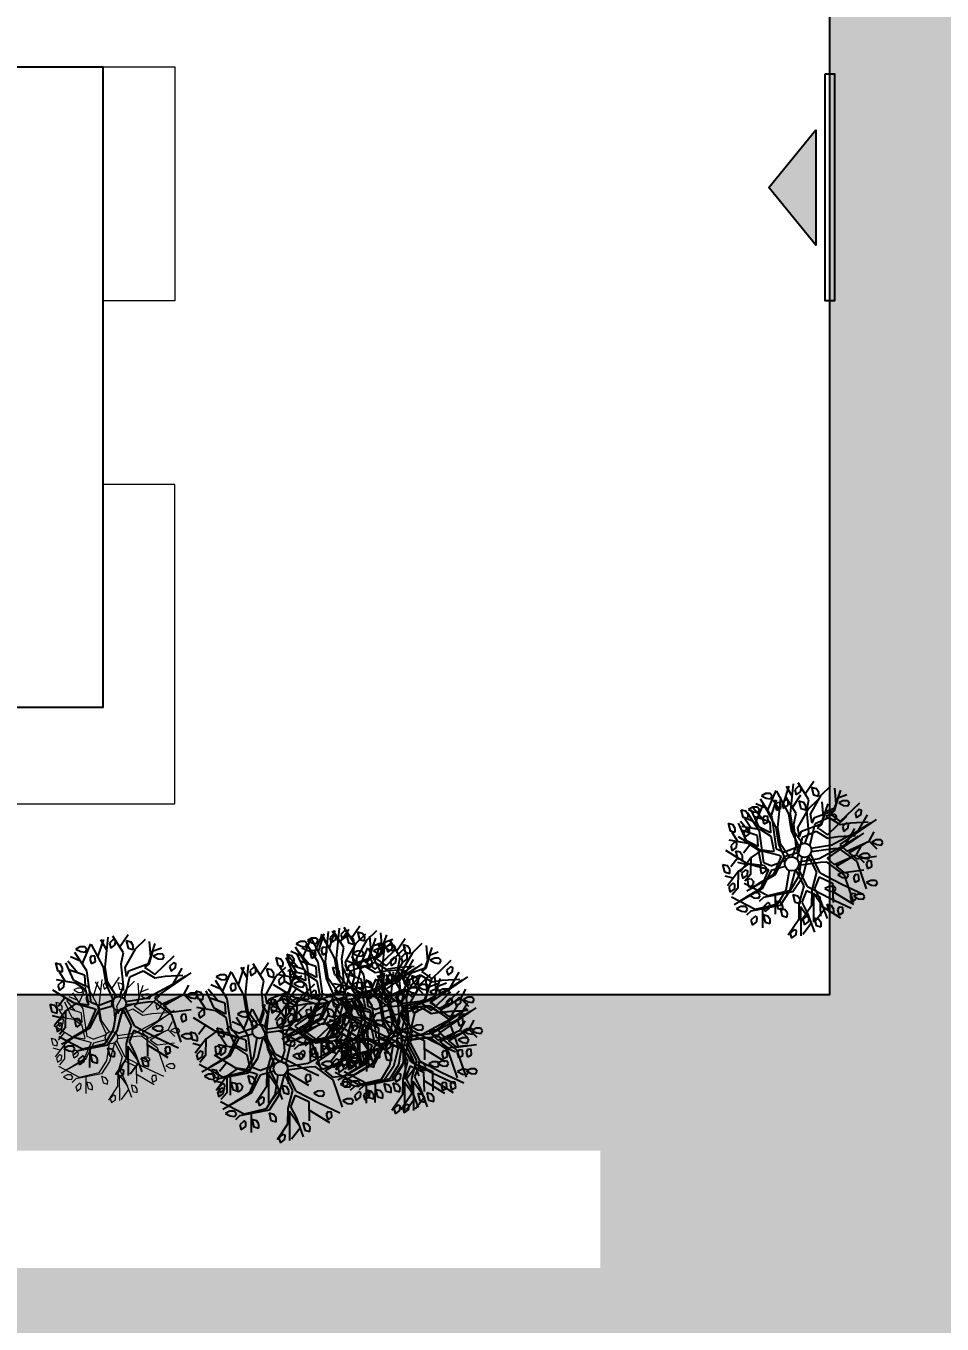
# Model space of a CAD drawing. Header units: millimetres. Extents: x -176651 to 388869, y -469666 to 486614.
# Drawn here: x 266908 to 286386, y 292210 to 319804 of the extents above; entities that cross this region are included whole.
import ezdxf

# ---------------------------------------------------------------- set-up
doc = ezdxf.new("R2010")
doc.units = ezdxf.units.MM
doc.layers.add('A- FURNITURE', color=252, linetype='Continuous', lineweight=0)
for name, color, linetype in [('ad-Entrance Point', 4, 'Continuous'), ('ad-Plinth', 8, 'Continuous'), ('ad-Plot Boundary', 8, 'Continuous'), ('ad-Road', 8, 'Continuous'), ('ad-Road Hatch', 8, 'Continuous'), ('ad-Text', 8, 'Continuous'), ('ad-Verandah', 8, 'Continuous'), ('CAY', 94, 'Continuous')]:
    doc.layers.add(name, color=color, linetype=linetype)
doc.styles.add('MtX_Century_Gothic', font='GOTHIC.TTF')

# ---------------------------------------------------------------- blocks, each defined once
blk = doc.blocks.new('A$C4fb60e89')
at = {"layer": 'ad-Road Hatch', "ltscale": 5, "transparency": 33554687}
h = blk.add_hatch(dxfattribs=at)
h.set_pattern_fill('AR-HBONE', color=256, scale=15)
h.set_pattern_definition([(45, (-193247.7, -428758.8), (0, 2155.2615), [4572, -1524]), (135, (-192170.1, -427681.1), (2e-13, 2155.2615), [4572, -1524])])
h.paths.add_polyline_path([(175594, -250241), (169178, -249341), (167473, -249057), (167473, -138694), (101313, -138694), (101313, -199954), (101308, -237995), (101040, -268291), (101008, -280968), (101066, -293684), (101243, -311127), (100910, -319344), (100949, -333937), (100669, -366960), (100727, -390983), (100669, -404586), (100538, -420418), (100467, -428759), (92426, -427265), (92163, -427209), (92163, -321454), (24803, -321454), (24803, -412961), (15653, -411029), (15654, -321452), (-19535, -321452), (-34427, -319477), (-65207, -315395), (-171770, -301268), (-185854, -298333), (-193248, -296832), (-193244, -292908), (-191914, -285219), (-191839, -284679), (-183397, -286393), (-169723, -289243), (-53141, -304698), (-18730, -309262), (15653, -309262), (15653, 703), (24803, 1115), (24803, -129544), (92163, -129544), (92163, 15133), (101313, 17713), (101313, -129544), (167473, -129544), (167473, 35552), (175738, 37855), (175849, 28595), (175836, 25947), (175777, 14040), (175855, 2316), (175660, -18036), (175731, -34039), (175718, -46839), (175673, -63402), (175816, -82072), (175542, -106356), (175490, -124641), (175575, -145019), (175731, -168892), (175797, -181269), (175797, -192667), (175744, -208200), (175829, -223277), (175888, -234871)])
h.paths.add_polyline_path([(24803, -309264), (92163, -309264), (92163, -138694), (24803, -138694)], flags=16)
at = {"layer": 'ad-Road', "ltscale": 5}
blk.add_lwpolyline([(24803, 1115), (24803, -129544), (92163, -129544), (92163, 15133)], dxfattribs=at)
at = {"layer": 'ad-Text', "linetype": 'Continuous', "insert": (58483, -134119), "char_height": 1250, "width": 56347.04, "attachment_point": 5, "style": 'MtX_Century_Gothic', "bg_fill": 3, "box_fill_scale": 1.5, "bg_fill_color": 257, "bg_fill_transparency": 0}
blk.add_mtext("\\pxqd;30' WIDE ROAD", dxfattribs=at)
blk = doc.blocks.new('zw$E7CA')
at = {"layer": 'ad-Plot Boundary'}
blk.add_lwpolyline([(0, 0), (33680, 0), (33680, 30050), (0, 30050)], close=True, dxfattribs=at)
blk = doc.blocks.new('zw$A88E')
at = {"layer": 'ad-Plot Boundary', "ltscale": 5}
blk.add_blockref('zw$E7CA', (-117254, -167399), dxfattribs=at)
blk = doc.blocks.new('A$C92fa9908')
at = {"layer": 'ad-Plinth', "ltscale": 5}
blk.add_lwpolyline([(0, 13620), (12120, 13620), (12120, 0), (0, 0), (0, 4745), (2830, 4745), (2830, 8645), (0, 8645)], close=True, dxfattribs=at)
at = {"layer": 'ad-Verandah', "lineweight": 9}
for points in [[(12120, 13620), (13650, 13620), (13650, 8645), (12120, 8645)], [(13650, 4745), (12120, 4745), (12120, 0), (6200, 0), (6200, -2045), (13650, -2045)]]:
    blk.add_lwpolyline(points, close=True, dxfattribs=at)
blk = doc.blocks.new('zw$C194')
at = {"layer": 'ad-Plinth', "ltscale": 5}
blk.add_blockref('A$C92fa9908', (64583, -123444), dxfattribs=at)
blk = doc.blocks.new('TREE')
at = {"layer": 'CAY', "color": 30, "true_color": 0xf26722}
for p, q in [((481.92, 962.025, 101.126), (482.169, 962.402, 101.126)), ((482.021, 961.734, 101.126), (482.289, 962.428, 101.126)), ((482.171, 962.146, 101.126), (482.099, 962.411, 101.126)), ((482.544, 961.953, 101.126), (482.402, 962.421, 101.126)), ((480.876, 962.154, 101.126), (480.873, 961.961, 101.126)), ((480.876, 962.154, 101.126), (480.976, 962.096, 101.126)), ((481.012, 961.987, 101.126), (480.976, 962.096, 101.126)), ((481.199, 961.624, 101.126), (481.119, 962.087, 101.126)), ((481.332, 961.777, 101.126), (481.178, 962.114, 101.126)), ((481.479, 962.032, 101.126), (481.271, 962.199, 101.126)), ((481.565, 961.767, 101.126), (481.403, 962.276, 101.126)), ((481.561, 962.374, 101.126), (481.448, 962.351, 101.126)), ((481.448, 962.351, 101.126), (481.545, 962.26, 101.126)), ((481.501, 961.957, 101.126), (481.834, 962.381, 101.126)), ((481.545, 962.26, 101.126), (481.646, 962.219, 101.126)), ((481.67, 962.346, 101.126), (481.561, 962.374, 101.126)), ((481.646, 962.219, 101.126), (481.703, 962.274, 101.126)), ((481.703, 962.274, 101.126), (481.67, 962.346, 101.126)), ((481.772, 962.093, 101.126), (481.715, 962.037, 101.126)), ((481.854, 962.062, 101.126), (481.772, 962.093, 101.126)), ((481.983, 961.746, 101.126), (481.844, 962.358, 101.126)), ((482.4, 962.343, 101.126), (482.277, 962.276, 101.126)), ((482.277, 962.276, 101.126), (482.279, 962.151, 101.126)), ((482.279, 962.151, 101.126), (482.407, 962.2, 101.126)), ((482.4, 962.343, 101.126), (482.442, 962.303, 101.126)), ((482.407, 962.2, 101.126), (482.442, 962.303, 101.126)), ((482.495, 962.115, 101.126), (482.778, 962.357, 101.126)), ((482.689, 962.23, 101.126), (482.687, 962.038, 101.126)), ((482.689, 962.23, 101.126), (482.79, 962.172, 101.126)), ((482.826, 962.063, 101.126), (482.79, 962.172, 101.126)), ((482.866, 961.982, 101.126), (483.153, 962.139, 101.126)), ((481.221, 961.55, 101.126), (480.794, 961.752, 101.126)), ((480.873, 961.961, 101.126), (480.985, 961.897, 101.126)), ((480.99, 961.659, 101.126), (480.91, 961.915, 101.126)), ((480.985, 961.897, 101.126), (481.012, 961.987, 101.126)), ((481.48, 961.678, 101.126), (481.159, 961.894, 101.126)), ((481.464, 960.993, 101.126), (481.565, 961.767, 101.126)), ((481.715, 962.037, 101.126), (481.717, 961.913, 101.126)), ((481.717, 961.913, 101.126), (481.743, 961.915, 101.126)), ((481.743, 961.915, 101.126), (481.83, 961.935, 101.126)), ((481.83, 961.935, 101.126), (481.854, 962.062, 101.126)), ((482.426, 961.713, 101.126), (482.544, 961.953, 101.126)), ((482.491, 961.599, 101.126), (482.866, 961.982, 101.126)), ((482.687, 962.038, 101.126), (482.799, 961.973, 101.126)), ((482.799, 961.973, 101.126), (482.826, 962.063, 101.126)), ((483.067, 961.541, 101.126), (483.361, 961.972, 101.126)), ((483.082, 961.522, 101.126), (483.249, 961.804, 101.126)), ((483.167, 961.688, 101.126), (483.237, 962.059, 101.126)), ((483.244, 961.809, 101.126), (483.474, 961.83, 101.126)), ((481.061, 961.087, 101.126), (480.643, 961.53, 101.126)), ((480.913, 961.671, 101.126), (480.79, 961.604, 101.126)), ((480.79, 961.604, 101.126), (480.793, 961.479, 101.126)), ((480.793, 961.479, 101.126), (480.921, 961.528, 101.126)), ((480.913, 961.671, 101.126), (480.956, 961.631, 101.126)), ((480.921, 961.528, 101.126), (480.956, 961.631, 101.126)), ((481.426, 961.415, 101.126), (481.199, 961.624, 101.126)), ((481.418, 961.327, 101.126), (481.221, 961.55, 101.126)), ((481.48, 961.678, 101.126), (481.426, 961.415, 101.126)), ((481.94, 961.336, 101.126), (481.983, 961.746, 101.126)), ((481.978, 961.324, 101.126), (482.021, 961.734, 101.126)), ((482.335, 961.18, 101.126), (482.426, 961.713, 101.126)), ((482.472, 961.378, 101.126), (482.491, 961.599, 101.126)), ((482.472, 961.378, 101.126), (482.562, 961.496, 101.126)), ((482.562, 961.496, 101.126), (483.067, 961.541, 101.126)), ((482.96, 961.476, 101.126), (483.082, 961.522, 101.126)), ((482.986, 961.441, 101.126), (482.96, 961.476, 101.126)), ((482.988, 961.44, 101.126), (483.147, 961.241, 101.126)), ((483.147, 961.241, 101.126), (483.728, 961.556, 101.126)), ((483.343, 961.709, 101.126), (483.231, 961.687, 101.126)), ((483.231, 961.687, 101.126), (483.327, 961.595, 101.126)), ((483.327, 961.595, 101.126), (483.428, 961.554, 101.126)), ((483.452, 961.681, 101.126), (483.343, 961.709, 101.126)), ((483.428, 961.554, 101.126), (483.485, 961.609, 101.126)), ((483.485, 961.609, 101.126), (483.452, 961.681, 101.126)), ((480.482, 961.218, 101.126), (480.479, 961.026, 101.126)), ((480.482, 961.218, 101.126), (480.582, 961.16, 101.126)), ((480.619, 961.051, 101.126), (480.582, 961.16, 101.126)), ((480.884, 961.275, 101.126), (480.658, 961.106, 101.126)), ((481.397, 960.954, 101.126), (481.418, 961.327, 101.126)), ((482.008, 960.919, 101.126), (481.94, 961.336, 101.126)), ((482.111, 960.958, 101.126), (481.978, 961.324, 101.126)), ((482.181, 960.946, 101.126), (482.335, 961.18, 101.126)), ((482.275, 960.856, 101.126), (482.544, 961.352, 101.126)), ((482.544, 961.352, 101.126), (482.902, 961.406, 101.126)), ((482.902, 961.406, 101.126), (483.127, 961.165, 101.126)), ((483.127, 961.165, 101.126), (483.386, 961.138, 101.126)), ((483.386, 961.138, 101.126), (483.809, 961.051, 101.126)), ((483.525, 960.905, 101.126), (483.837, 961.218, 101.126)), ((483.676, 961.408, 101.126), (483.553, 961.341, 101.126)), ((483.553, 961.341, 101.126), (483.555, 961.216, 101.126)), ((483.555, 961.216, 101.126), (483.683, 961.265, 101.126)), ((483.676, 961.408, 101.126), (483.718, 961.368, 101.126)), ((483.683, 961.265, 101.126), (483.718, 961.368, 101.126)), ((480.81, 960.955, 101.126), (480.456, 960.683, 101.126)), ((480.639, 960.824, 101.126), (480.466, 960.924, 101.126)), ((480.479, 961.026, 101.126), (480.591, 960.961, 101.126)), ((480.591, 960.961, 101.126), (480.619, 961.051, 101.126)), ((480.803, 960.953, 101.126), (480.691, 960.562, 101.126)), ((481.087, 961.057, 101.126), (480.81, 960.955, 101.126)), ((481.391, 960.942, 101.126), (481.061, 961.087, 101.126)), ((481.495, 960.82, 101.126), (481.087, 961.057, 101.126)), ((481.53, 960.8, 101.126), (481.242, 960.434, 101.126)), ((481.613, 960.875, 101.126), (481.464, 960.993, 101.126)), ((481.496, 960.821, 101.126), (481.53, 960.8, 101.126)), ((481.613, 960.875, 101.126), (481.999, 960.912, 101.126)), ((482.289, 960.796, 101.126), (482.799, 960.741, 101.126)), ((482.799, 960.741, 101.126), (483.525, 960.905, 101.126)), ((484.009, 961.056, 101.126), (482.988, 960.693, 101.126)), ((483.525, 960.905, 101.126), (483.871, 961.013, 101.126)), ((480.602, 960.705, 101.126), (480.479, 960.638, 101.126)), ((480.479, 960.638, 101.126), (480.481, 960.513, 101.126)), ((480.481, 960.513, 101.126), (480.609, 960.562, 101.126)), ((480.691, 960.562, 101.126), (480.509, 960.437, 101.126)), ((480.602, 960.705, 101.126), (480.644, 960.665, 101.126)), ((480.609, 960.562, 101.126), (480.644, 960.665, 101.126)), ((480.959, 960.601, 101.126), (480.984, 960.71, 101.126)), ((480.961, 960.504, 101.126), (480.959, 960.601, 101.126)), ((481.061, 960.542, 101.126), (480.961, 960.504, 101.126)), ((480.984, 960.71, 101.126), (481.06, 960.707, 101.126)), ((481.06, 960.707, 101.126), (481.103, 960.614, 101.126)), ((481.103, 960.614, 101.126), (481.061, 960.542, 101.126)), ((481.591, 960.765, 101.126), (481.257, 960.389, 101.126)), ((481.591, 960.764, 101.126), (481.592, 960.764, 101.126)), ((481.946, 960.766, 101.126), (481.592, 960.764, 101.126)), ((482.013, 960.649, 101.126), (481.812, 960.204, 101.126)), ((482.162, 960.619, 101.126), (481.893, 960.157, 101.126)), ((482.169, 960.622, 101.126), (482.261, 960.19, 101.126)), ((482.345, 960.152, 101.126), (482.235, 960.66, 101.126)), ((482.274, 960.715, 101.126), (482.807, 960.644, 101.126)), ((482.807, 960.644, 101.126), (482.941, 960.612, 101.126)), ((482.941, 960.612, 101.126), (483.281, 960.184, 101.126)), ((482.988, 960.693, 101.126), (483.114, 960.497, 101.126)), ((483.114, 960.497, 101.126), (483.709, 960.583, 101.126)), ((483.149, 960.445, 101.126), (483.594, 960.566, 101.126)), ((483.709, 960.583, 101.126), (483.885, 960.774, 101.126)), ((483.709, 960.583, 101.126), (483.837, 960.354, 101.126)), ((483.878, 960.57, 101.126), (483.765, 960.547, 101.126)), ((483.765, 960.547, 101.126), (483.862, 960.456, 101.126)), ((483.986, 960.542, 101.126), (483.878, 960.57, 101.126)), ((484.019, 960.47, 101.126), (483.986, 960.542, 101.126)), ((480.962, 959.942, 101.126), (480.482, 960.39, 101.126)), ((481.257, 960.389, 101.126), (480.493, 960.192, 101.126)), ((480.836, 960.291, 101.126), (480.65, 960.238, 101.126)), ((481.136, 960.381, 101.126), (480.829, 960.292, 101.126)), ((481.242, 960.434, 101.126), (481.136, 960.381, 101.126)), ((481.812, 960.204, 101.126), (481.52, 959.927, 101.126)), ((482.261, 960.19, 101.126), (482.033, 959.798, 101.126)), ((483.149, 960.445, 101.126), (483.298, 960.251, 101.126)), ((483.281, 960.184, 101.126), (483.328, 959.478, 101.126)), ((483.298, 960.251, 101.126), (483.783, 960.186, 101.126)), ((483.862, 960.456, 101.126), (483.962, 960.415, 101.126)), ((483.962, 960.415, 101.126), (484.019, 960.47, 101.126)), ((480.641, 960.103, 101.126), (480.528, 960.08, 101.126)), ((480.528, 960.08, 101.126), (480.625, 959.989, 101.126)), ((480.625, 959.989, 101.126), (480.726, 959.948, 101.126)), ((480.75, 960.075, 101.126), (480.641, 960.103, 101.126)), ((480.848, 959.932, 101.126), (480.722, 959.866, 101.126)), ((480.726, 959.948, 101.126), (480.783, 960.003, 101.126)), ((480.783, 960.003, 101.126), (480.75, 960.075, 101.126)), ((481.578, 959.877, 101.126), (480.848, 959.932, 101.126)), ((481.52, 959.927, 101.126), (480.962, 959.942, 101.126)), ((481.136, 959.903, 101.126), (481.013, 959.466, 101.126)), ((481.893, 960.157, 101.126), (481.578, 959.877, 101.126)), ((482.295, 960.062, 101.126), (482.109, 959.816, 101.126)), ((482.295, 960.062, 101.126), (482.571, 959.825, 101.126)), ((482.345, 960.152, 101.126), (482.787, 959.746, 101.126)), ((482.858, 960.015, 101.126), (482.745, 959.992, 101.126)), ((482.745, 959.992, 101.126), (482.842, 959.901, 101.126)), ((482.842, 959.901, 101.126), (482.943, 959.86, 101.126)), ((482.967, 959.987, 101.126), (482.858, 960.015, 101.126)), ((482.943, 959.86, 101.126), (483, 959.915, 101.126)), ((483, 959.915, 101.126), (482.967, 959.987, 101.126)), ((483.546, 960.127, 101.126), (483.489, 960.072, 101.126)), ((483.489, 960.072, 101.126), (483.492, 959.947, 101.126)), ((483.492, 959.947, 101.126), (483.518, 959.949, 101.126)), ((483.518, 959.949, 101.126), (483.604, 959.97, 101.126)), ((483.628, 960.097, 101.126), (483.546, 960.127, 101.126)), ((483.604, 959.97, 101.126), (483.628, 960.097, 101.126)), ((480.9, 959.776, 101.126), (480.79, 959.716, 101.126)), ((480.79, 959.716, 101.126), (480.793, 959.591, 101.126)), ((480.793, 959.591, 101.126), (480.921, 959.64, 101.126)), ((480.956, 959.743, 101.126), (480.908, 959.789, 101.126)), ((480.921, 959.64, 101.126), (480.956, 959.743, 101.126)), ((481.114, 959.775, 101.126), (481.112, 959.582, 101.126)), ((481.112, 959.582, 101.126), (481.223, 959.517, 101.126)), ((481.114, 959.775, 101.126), (481.215, 959.717, 101.126)), ((481.251, 959.607, 101.126), (481.215, 959.717, 101.126)), ((481.223, 959.517, 101.126), (481.251, 959.607, 101.126)), ((481.561, 959.815, 101.126), (481.559, 959.623, 101.126)), ((481.559, 959.623, 101.126), (481.67, 959.558, 101.126)), ((481.561, 959.815, 101.126), (481.662, 959.757, 101.126)), ((481.698, 959.648, 101.126), (481.662, 959.757, 101.126)), ((481.67, 959.558, 101.126), (481.698, 959.648, 101.126)), ((482.055, 959.724, 101.126), (481.87, 959.03, 101.126)), ((482.033, 959.798, 101.126), (481.927, 959.428, 101.126)), ((482.055, 959.724, 101.126), (482.189, 959.355, 101.126)), ((482.109, 959.816, 101.126), (482.174, 959.516, 101.126)), ((482.571, 959.825, 101.126), (482.458, 959.367, 101.126)), ((482.523, 959.628, 101.126), (482.928, 959.201, 101.126)), ((482.787, 959.746, 101.126), (483.238, 959.361, 101.126)), ((483.492, 959.647, 101.126), (483.379, 959.624, 101.126)), ((483.379, 959.624, 101.126), (483.475, 959.533, 101.126)), ((483.475, 959.533, 101.126), (483.576, 959.492, 101.126)), ((483.6, 959.619, 101.126), (483.492, 959.647, 101.126)), ((483.576, 959.492, 101.126), (483.633, 959.547, 101.126)), ((483.633, 959.547, 101.126), (483.6, 959.619, 101.126)), ((481.927, 959.428, 101.126), (481.576, 959.123, 101.126)), ((481.759, 959.222, 101.126), (481.636, 959.154, 101.126)), ((481.759, 959.222, 101.126), (481.801, 959.182, 101.126)), ((482.197, 959.256, 101.126), (481.923, 959.045, 101.126)), ((482.174, 959.516, 101.126), (482.218, 959.028, 101.126)), ((482.299, 959.369, 101.126), (482.296, 959.177, 101.126)), ((482.299, 959.369, 101.126), (482.399, 959.311, 101.126)), ((482.436, 959.202, 101.126), (482.399, 959.311, 101.126)), ((482.96, 959.462, 101.126), (482.903, 959.406, 101.126)), ((482.903, 959.406, 101.126), (482.906, 959.282, 101.126)), ((482.906, 959.282, 101.126), (482.932, 959.284, 101.126)), ((482.932, 959.284, 101.126), (483.019, 959.304, 101.126)), ((483.043, 959.431, 101.126), (482.96, 959.462, 101.126)), ((483.019, 959.304, 101.126), (483.043, 959.431, 101.126)), ((481.636, 959.154, 101.126), (481.638, 959.03, 101.126)), ((481.638, 959.03, 101.126), (481.766, 959.079, 101.126)), ((481.766, 959.079, 101.126), (481.801, 959.182, 101.126)), ((482.296, 959.177, 101.126), (482.408, 959.112, 101.126)), ((482.408, 959.112, 101.126), (482.436, 959.202, 101.126))]:
    blk.add_line(p, q, dxfattribs=at)
blk.add_circle((482.117, 960.786, 101.126), 0.172, dxfattribs=at)
blk = doc.blocks.new('35YHYH')
at = {"color": 219, "linetype": 'Continuous', "true_color": 0x642165}
for p, q in [((212982.979, 1928370.244, 129.914), (212982.808, 1928370.21, 129.914)), ((212982.808, 1928370.21, 129.914), (212982.955, 1928370.071, 129.914)), ((212982.888, 1928369.612, 129.914), (212983.394, 1928370.255, 129.914)), ((212983.144, 1928370.202, 129.914), (212982.979, 1928370.244, 129.914)), ((212983.194, 1928370.093, 129.914), (212983.144, 1928370.202, 129.914)), ((212983.62, 1928369.291, 129.914), (212983.408, 1928370.22, 129.914)), ((212983.524, 1928369.715, 129.914), (212983.903, 1928370.287, 129.914)), ((212983.678, 1928369.273, 129.914), (212984.085, 1928370.327, 129.914)), ((212983.905, 1928369.899, 129.914), (212983.797, 1928370.301, 129.914)), ((212984.254, 1928370.198, 129.914), (212984.066, 1928370.095, 129.914)), ((212984.254, 1928370.198, 129.914), (212984.318, 1928370.137, 129.914)), ((212984.472, 1928369.606, 129.914), (212984.257, 1928370.316, 129.914)), ((212984.398, 1928369.852, 129.914), (212984.828, 1928370.219, 129.914)), ((212981.938, 1928369.911, 129.914), (212981.935, 1928369.618, 129.914)), ((212981.938, 1928369.911, 129.914), (212982.091, 1928369.822, 129.914)), ((212982.146, 1928369.656, 129.914), (212982.091, 1928369.822, 129.914)), ((212982.104, 1928369.52, 129.914), (212982.146, 1928369.656, 129.914)), ((212982.429, 1928369.106, 129.914), (212982.308, 1928369.809, 129.914)), ((212982.632, 1928369.338, 129.914), (212982.398, 1928369.85, 129.914)), ((212982.855, 1928369.725, 129.914), (212982.539, 1928369.979, 129.914)), ((212982.984, 1928369.322, 129.914), (212982.74, 1928370.097, 129.914)), ((212982.955, 1928370.071, 129.914), (212983.108, 1928370.009, 129.914)), ((212983.108, 1928370.009, 129.914), (212983.194, 1928370.093, 129.914)), ((212983.299, 1928369.817, 129.914), (212983.213, 1928369.734, 129.914)), ((212983.213, 1928369.734, 129.914), (212983.216, 1928369.544, 129.914)), ((212983.424, 1928369.772, 129.914), (212983.299, 1928369.817, 129.914)), ((212983.388, 1928369.578, 129.914), (212983.424, 1928369.772, 129.914)), ((212984.066, 1928370.095, 129.914), (212984.07, 1928369.906, 129.914)), ((212984.07, 1928369.906, 129.914), (212984.264, 1928369.98, 129.914)), ((212984.264, 1928369.98, 129.914), (212984.318, 1928370.137, 129.914)), ((212984.391, 1928369.067, 129.914), (212984.961, 1928369.65, 129.914)), ((212984.693, 1928370.027, 129.914), (212984.689, 1928369.734, 129.914)), ((212984.689, 1928369.734, 129.914), (212984.859, 1928369.635, 129.914)), ((212984.693, 1928370.027, 129.914), (212984.845, 1928369.938, 129.914)), ((212984.9, 1928369.772, 129.914), (212984.845, 1928369.938, 129.914)), ((212984.859, 1928369.635, 129.914), (212984.9, 1928369.772, 129.914)), ((212984.961, 1928369.65, 129.914), (212985.397, 1928369.888, 129.914)), ((212985.419, 1928369.203, 129.914), (212985.525, 1928369.767, 129.914)), ((212981.996, 1928369.177, 129.914), (212981.808, 1928369.075, 129.914)), ((212982.463, 1928368.993, 129.914), (212981.814, 1928369.299, 129.914)), ((212981.935, 1928369.618, 129.914), (212982.104, 1928369.52, 129.914)), ((212982.112, 1928369.159, 129.914), (212981.991, 1928369.548, 129.914)), ((212981.996, 1928369.177, 129.914), (212982.06, 1928369.117, 129.914)), ((212982.007, 1928368.96, 129.914), (212982.06, 1928369.117, 129.914)), ((212982.855, 1928369.187, 129.914), (212982.369, 1928369.516, 129.914)), ((212982.774, 1928368.789, 129.914), (212982.429, 1928369.106, 129.914)), ((212982.855, 1928369.187, 129.914), (212982.774, 1928368.789, 129.914)), ((212982.831, 1928368.147, 129.914), (212982.984, 1928369.322, 129.914)), ((212983.216, 1928369.544, 129.914), (212983.256, 1928369.548, 129.914)), ((212983.256, 1928369.548, 129.914), (212983.388, 1928369.578, 129.914)), ((212983.555, 1928368.668, 129.914), (212983.62, 1928369.291, 129.914)), ((212983.613, 1928368.651, 129.914), (212983.678, 1928369.273, 129.914)), ((212984.155, 1928368.432, 129.914), (212984.294, 1928369.241, 129.914)), ((212984.294, 1928369.241, 129.914), (212984.472, 1928369.606, 129.914)), ((212985.267, 1928368.98, 129.914), (212985.713, 1928369.635, 129.914)), ((212985.289, 1928368.951, 129.914), (212985.543, 1928369.379, 129.914)), ((212985.686, 1928369.235, 129.914), (212985.515, 1928369.201, 129.914)), ((212985.515, 1928369.201, 129.914), (212985.662, 1928369.062, 129.914)), ((212985.536, 1928369.386, 129.914), (212985.885, 1928369.418, 129.914)), ((212985.851, 1928369.193, 129.914), (212985.686, 1928369.235, 129.914)), ((212985.901, 1928369.084, 129.914), (212985.851, 1928369.193, 129.914)), ((212982.22, 1928368.291, 129.914), (212981.585, 1928368.964, 129.914)), ((212981.951, 1928368.576, 129.914), (212981.608, 1928368.318, 129.914)), ((212981.808, 1928369.075, 129.914), (212981.812, 1928368.886, 129.914)), ((212981.812, 1928368.886, 129.914), (212982.007, 1928368.96, 129.914)), ((212982.762, 1928368.655, 129.914), (212982.463, 1928368.993, 129.914)), ((212982.731, 1928368.088, 129.914), (212982.762, 1928368.655, 129.914)), ((212983.657, 1928368.035, 129.914), (212983.555, 1928368.668, 129.914)), ((212983.815, 1928368.095, 129.914), (212983.613, 1928368.651, 129.914)), ((212984.063, 1928367.939, 129.914), (212984.471, 1928368.693, 129.914)), ((212984.362, 1928368.733, 129.914), (212984.391, 1928369.067, 129.914)), ((212984.362, 1928368.733, 129.914), (212984.499, 1928368.911, 129.914)), ((212984.471, 1928368.693, 129.914), (212985.015, 1928368.775, 129.914)), ((212984.499, 1928368.911, 129.914), (212985.267, 1928368.98, 129.914)), ((212985.015, 1928368.775, 129.914), (212985.357, 1928368.408, 129.914)), ((212985.104, 1928368.881, 129.914), (212985.289, 1928368.951, 129.914)), ((212985.143, 1928368.828, 129.914), (212985.104, 1928368.881, 129.914)), ((212985.146, 1928368.825, 129.914), (212985.387, 1928368.524, 129.914)), ((212985.387, 1928368.524, 129.914), (212986.271, 1928369.003, 129.914)), ((212985.662, 1928369.062, 129.914), (212985.815, 1928369, 129.914)), ((212985.815, 1928369, 129.914), (212985.901, 1928369.084, 129.914)), ((212986.192, 1928368.777, 129.914), (212986.005, 1928368.675, 129.914)), ((212986.005, 1928368.675, 129.914), (212986.008, 1928368.485, 129.914)), ((212986.008, 1928368.485, 129.914), (212986.203, 1928368.56, 129.914)), ((212986.192, 1928368.777, 129.914), (212986.256, 1928368.717, 129.914)), ((212986.203, 1928368.56, 129.914), (212986.256, 1928368.717, 129.914)), ((212981.839, 1928368.09, 129.914), (212981.301, 1928367.677, 129.914)), ((212981.579, 1928367.89, 129.914), (212981.316, 1928368.043, 129.914)), ((212981.34, 1928368.49, 129.914), (212981.336, 1928368.197, 129.914)), ((212981.336, 1928368.197, 129.914), (212981.506, 1928368.098, 129.914)), ((212981.34, 1928368.49, 129.914), (212981.493, 1928368.401, 129.914)), ((212981.548, 1928368.235, 129.914), (212981.493, 1928368.401, 129.914)), ((212981.506, 1928368.098, 129.914), (212981.548, 1928368.235, 129.914)), ((212981.828, 1928368.086, 129.914), (212981.658, 1928367.493, 129.914)), ((212982.259, 1928368.244, 129.914), (212981.839, 1928368.09, 129.914)), ((212982.721, 1928368.07, 129.914), (212982.22, 1928368.291, 129.914)), ((212982.879, 1928367.884, 129.914), (212982.259, 1928368.244, 129.914)), ((212983.058, 1928367.968, 129.914), (212982.831, 1928368.147, 129.914)), ((212983.058, 1928367.968, 129.914), (212983.645, 1928368.024, 129.914)), ((212983.921, 1928368.076, 129.914), (212984.155, 1928368.432, 129.914)), ((212984.859, 1928367.765, 129.914), (212985.963, 1928368.014, 129.914)), ((212986.698, 1928368.243, 129.914), (212985.147, 1928367.692, 129.914)), ((212985.357, 1928368.408, 129.914), (212985.75, 1928368.367, 129.914)), ((212985.75, 1928368.367, 129.914), (212986.393, 1928368.235, 129.914)), ((212985.963, 1928368.014, 129.914), (212986.437, 1928368.488, 129.914)), ((212985.963, 1928368.014, 129.914), (212986.488, 1928368.178, 129.914)), ((212981.522, 1928367.71, 129.914), (212981.335, 1928367.608, 129.914)), ((212981.335, 1928367.608, 129.914), (212981.339, 1928367.419, 129.914)), ((212981.339, 1928367.419, 129.914), (212981.533, 1928367.493, 129.914)), ((212981.658, 1928367.493, 129.914), (212981.382, 1928367.302, 129.914)), ((212981.522, 1928367.71, 129.914), (212981.586, 1928367.65, 129.914)), ((212981.533, 1928367.493, 129.914), (212981.586, 1928367.65, 129.914)), ((212982.065, 1928367.552, 129.914), (212982.103, 1928367.718, 129.914)), ((212982.068, 1928367.404, 129.914), (212982.065, 1928367.552, 129.914)), ((212982.219, 1928367.462, 129.914), (212982.068, 1928367.404, 129.914)), ((212982.103, 1928367.718, 129.914), (212982.218, 1928367.713, 129.914)), ((212982.218, 1928367.713, 129.914), (212982.283, 1928367.571, 129.914)), ((212982.283, 1928367.571, 129.914), (212982.219, 1928367.462, 129.914)), ((212982.933, 1928367.855, 129.914), (212982.495, 1928367.298, 129.914)), ((212983.025, 1928367.801, 129.914), (212982.517, 1928367.229, 129.914)), ((212982.88, 1928367.885, 129.914), (212982.933, 1928367.855, 129.914)), ((212983.024, 1928367.8, 129.914), (212983.026, 1928367.799, 129.914)), ((212983.564, 1928367.803, 129.914), (212983.026, 1928367.799, 129.914)), ((212983.666, 1928367.624, 129.914), (212983.36, 1928366.95, 129.914)), ((212983.891, 1928367.58, 129.914), (212983.484, 1928366.878, 129.914)), ((212983.903, 1928367.583, 129.914), (212984.042, 1928366.928, 129.914)), ((212984.17, 1928366.871, 129.914), (212984.002, 1928367.641, 129.914)), ((212984.063, 1928367.725, 129.914), (212984.872, 1928367.617, 129.914)), ((212984.085, 1928367.848, 129.914), (212984.859, 1928367.765, 129.914)), ((212984.872, 1928367.617, 129.914), (212985.076, 1928367.569, 129.914)), ((212985.076, 1928367.569, 129.914), (212985.591, 1928366.919, 129.914)), ((212985.147, 1928367.692, 129.914), (212985.338, 1928367.394, 129.914)), ((212985.338, 1928367.394, 129.914), (212986.241, 1928367.525, 129.914)), ((212985.392, 1928367.315, 129.914), (212986.067, 1928367.5, 129.914)), ((212986.241, 1928367.525, 129.914), (212986.508, 1928367.814, 129.914)), ((212986.241, 1928367.525, 129.914), (212986.436, 1928367.177, 129.914)), ((212986.498, 1928367.504, 129.914), (212986.327, 1928367.47, 129.914)), ((212986.327, 1928367.47, 129.914), (212986.473, 1928367.331, 129.914)), ((212986.663, 1928367.462, 129.914), (212986.498, 1928367.504, 129.914)), ((212986.713, 1928367.353, 129.914), (212986.663, 1928367.462, 129.914)), ((212982.07, 1928366.551, 129.914), (212981.341, 1928367.232, 129.914)), ((212982.517, 1928367.229, 129.914), (212981.357, 1928366.93, 129.914)), ((212981.878, 1928367.081, 129.914), (212981.595, 1928367.001, 129.914)), ((212982.334, 1928367.217, 129.914), (212981.868, 1928367.083, 129.914)), ((212982.495, 1928367.298, 129.914), (212982.334, 1928367.217, 129.914)), ((212983.36, 1928366.95, 129.914), (212982.917, 1928366.528, 129.914)), ((212984.042, 1928366.928, 129.914), (212983.696, 1928366.333, 129.914)), ((212985.392, 1928367.315, 129.914), (212985.617, 1928367.02, 129.914)), ((212985.591, 1928366.919, 129.914), (212985.663, 1928365.846, 129.914)), ((212985.617, 1928367.02, 129.914), (212986.353, 1928366.921, 129.914)), ((212986.473, 1928367.331, 129.914), (212986.626, 1928367.269, 129.914)), ((212986.626, 1928367.269, 129.914), (212986.713, 1928367.353, 129.914)), ((212981.582, 1928366.795, 129.914), (212981.411, 1928366.76, 129.914)), ((212981.411, 1928366.76, 129.914), (212981.557, 1928366.622, 129.914)), ((212981.557, 1928366.622, 129.914), (212981.71, 1928366.56, 129.914)), ((212981.747, 1928366.753, 129.914), (212981.582, 1928366.795, 129.914)), ((212981.895, 1928366.535, 129.914), (212981.705, 1928366.435, 129.914)), ((212981.71, 1928366.56, 129.914), (212981.797, 1928366.643, 129.914)), ((212981.797, 1928366.643, 129.914), (212981.747, 1928366.753, 129.914)), ((212983.005, 1928366.453, 129.914), (212981.895, 1928366.535, 129.914)), ((212982.917, 1928366.528, 129.914), (212982.07, 1928366.551, 129.914)), ((212982.333, 1928366.492, 129.914), (212982.146, 1928365.828, 129.914)), ((212982.979, 1928366.359, 129.914), (212982.976, 1928366.066, 129.914)), ((212982.979, 1928366.359, 129.914), (212983.132, 1928366.27, 129.914)), ((212983.484, 1928366.878, 129.914), (212983.005, 1928366.453, 129.914)), ((212983.696, 1928366.333, 129.914), (212983.535, 1928365.77, 129.914)), ((212984.095, 1928366.734, 129.914), (212983.811, 1928366.36, 129.914)), ((212983.811, 1928366.36, 129.914), (212983.91, 1928365.904, 129.914)), ((212984.095, 1928366.734, 129.914), (212984.514, 1928366.373, 129.914)), ((212984.17, 1928366.871, 129.914), (212984.841, 1928366.253, 129.914)), ((212984.514, 1928366.373, 129.914), (212984.341, 1928365.677, 129.914)), ((212984.949, 1928366.662, 129.914), (212984.778, 1928366.627, 129.914)), ((212984.778, 1928366.627, 129.914), (212984.924, 1928366.489, 129.914)), ((212984.924, 1928366.489, 129.914), (212985.077, 1928366.427, 129.914)), ((212985.114, 1928366.62, 129.914), (212984.949, 1928366.662, 129.914)), ((212985.077, 1928366.427, 129.914), (212985.164, 1928366.51, 129.914)), ((212985.164, 1928366.51, 129.914), (212985.114, 1928366.62, 129.914)), ((212985.994, 1928366.832, 129.914), (212985.908, 1928366.748, 129.914)), ((212985.908, 1928366.748, 129.914), (212985.911, 1928366.559, 129.914)), ((212985.911, 1928366.559, 129.914), (212985.951, 1928366.562, 129.914)), ((212985.951, 1928366.562, 129.914), (212986.083, 1928366.593, 129.914)), ((212986.119, 1928366.786, 129.914), (212985.994, 1928366.832, 129.914)), ((212986.083, 1928366.593, 129.914), (212986.119, 1928366.786, 129.914)), ((212981.975, 1928366.299, 129.914), (212981.809, 1928366.208, 129.914)), ((212981.809, 1928366.208, 129.914), (212981.812, 1928366.018, 129.914)), ((212981.812, 1928366.018, 129.914), (212982.007, 1928366.093, 129.914)), ((212982.06, 1928366.249, 129.914), (212981.987, 1928366.319, 129.914)), ((212982.007, 1928366.093, 129.914), (212982.06, 1928366.249, 129.914)), ((212982.3, 1928366.298, 129.914), (212982.297, 1928366.005, 129.914)), ((212982.297, 1928366.005, 129.914), (212982.466, 1928365.906, 129.914)), ((212982.3, 1928366.298, 129.914), (212982.453, 1928366.209, 129.914)), ((212982.508, 1928366.043, 129.914), (212982.453, 1928366.209, 129.914)), ((212982.466, 1928365.906, 129.914), (212982.508, 1928366.043, 129.914)), ((212982.976, 1928366.066, 129.914), (212983.145, 1928365.967, 129.914)), ((212983.187, 1928366.104, 129.914), (212983.132, 1928366.27, 129.914)), ((212983.145, 1928365.967, 129.914), (212983.187, 1928366.104, 129.914)), ((212983.73, 1928366.22, 129.914), (212983.448, 1928365.165, 129.914)), ((212983.73, 1928366.22, 129.914), (212983.932, 1928365.659, 129.914)), ((212983.91, 1928365.904, 129.914), (212983.976, 1928365.163, 129.914)), ((212984.44, 1928366.075, 129.914), (212985.055, 1928365.426, 129.914)), ((212984.841, 1928366.253, 129.914), (212985.527, 1928365.668, 129.914)), ((212985.105, 1928365.821, 129.914), (212985.018, 1928365.738, 129.914)), ((212985.229, 1928365.776, 129.914), (212985.105, 1928365.821, 129.914)), ((212985.193, 1928365.582, 129.914), (212985.229, 1928365.776, 129.914)), ((212985.912, 1928366.103, 129.914), (212985.74, 1928366.069, 129.914)), ((212985.74, 1928366.069, 129.914), (212985.887, 1928365.93, 129.914)), ((212985.887, 1928365.93, 129.914), (212986.04, 1928365.868, 129.914)), ((212986.076, 1928366.061, 129.914), (212985.912, 1928366.103, 129.914)), ((212986.04, 1928365.868, 129.914), (212986.126, 1928365.951, 129.914)), ((212986.126, 1928365.951, 129.914), (212986.076, 1928366.061, 129.914)), ((212983.535, 1928365.77, 129.914), (212983.002, 1928365.307, 129.914)), ((212983.28, 1928365.457, 129.914), (212983.093, 1928365.355, 129.914)), ((212983.093, 1928365.355, 129.914), (212983.096, 1928365.165, 129.914)), ((212983.096, 1928365.165, 129.914), (212983.291, 1928365.24, 129.914)), ((212983.28, 1928365.457, 129.914), (212983.344, 1928365.397, 129.914)), ((212983.291, 1928365.24, 129.914), (212983.344, 1928365.397, 129.914)), ((212983.946, 1928365.509, 129.914), (212983.528, 1928365.189, 129.914)), ((212984.1, 1928365.681, 129.914), (212984.096, 1928365.389, 129.914)), ((212984.096, 1928365.389, 129.914), (212984.266, 1928365.29, 129.914)), ((212984.1, 1928365.681, 129.914), (212984.253, 1928365.593, 129.914)), ((212984.308, 1928365.427, 129.914), (212984.253, 1928365.593, 129.914)), ((212984.266, 1928365.29, 129.914), (212984.308, 1928365.427, 129.914)), ((212985.018, 1928365.738, 129.914), (212985.021, 1928365.548, 129.914)), ((212985.021, 1928365.548, 129.914), (212985.061, 1928365.552, 129.914)), ((212985.061, 1928365.552, 129.914), (212985.193, 1928365.582, 129.914))]:
    blk.add_line(p, q, dxfattribs=at)
blk.add_circle((212983.824, 1928367.833, 129.914), 0.262, dxfattribs=at)
blk = doc.blocks.new('QRFQ')
at = {"layer": 'CAY', "color": 30, "true_color": 0xf26722}
for p, q in [((260795.922, 1945731.201, 129.914), (260795.782, 1945731.644, 129.914)), ((260795.919, 1945731.729, 129.914), (260795.821, 1945731.709, 129.914)), ((260795.821, 1945731.709, 129.914), (260795.905, 1945731.63, 129.914)), ((260795.867, 1945731.367, 129.914), (260796.156, 1945731.735, 129.914)), ((260795.905, 1945731.63, 129.914), (260795.992, 1945731.594, 129.914)), ((260796.013, 1945731.704, 129.914), (260795.919, 1945731.729, 129.914)), ((260795.992, 1945731.594, 129.914), (260796.042, 1945731.642, 129.914)), ((260796.042, 1945731.642, 129.914), (260796.013, 1945731.704, 129.914)), ((260796.285, 1945731.184, 129.914), (260796.164, 1945731.715, 129.914)), ((260796.23, 1945731.426, 129.914), (260796.447, 1945731.753, 129.914)), ((260796.318, 1945731.174, 129.914), (260796.551, 1945731.776, 129.914)), ((260796.448, 1945731.531, 129.914), (260796.386, 1945731.761, 129.914)), ((260796.647, 1945731.702, 129.914), (260796.54, 1945731.643, 129.914)), ((260796.54, 1945731.643, 129.914), (260796.542, 1945731.535, 129.914)), ((260796.647, 1945731.702, 129.914), (260796.684, 1945731.667, 129.914)), ((260796.772, 1945731.364, 129.914), (260796.649, 1945731.77, 129.914)), ((260796.653, 1945731.578, 129.914), (260796.684, 1945731.667, 129.914)), ((260796.729, 1945731.504, 129.914), (260796.976, 1945731.714, 129.914)), ((260795.323, 1945731.538, 129.914), (260795.321, 1945731.371, 129.914)), ((260795.321, 1945731.371, 129.914), (260795.419, 1945731.314, 129.914)), ((260795.323, 1945731.538, 129.914), (260795.411, 1945731.487, 129.914)), ((260795.442, 1945731.392, 129.914), (260795.411, 1945731.487, 129.914)), ((260795.419, 1945731.314, 129.914), (260795.442, 1945731.392, 129.914)), ((260795.604, 1945731.078, 129.914), (260795.535, 1945731.48, 129.914)), ((260795.72, 1945731.211, 129.914), (260795.586, 1945731.503, 129.914)), ((260795.847, 1945731.432, 129.914), (260795.667, 1945731.577, 129.914)), ((260796.102, 1945731.485, 129.914), (260796.052, 1945731.437, 129.914)), ((260796.052, 1945731.437, 129.914), (260796.054, 1945731.328, 129.914)), ((260796.077, 1945731.33, 129.914), (260796.152, 1945731.348, 129.914)), ((260796.173, 1945731.458, 129.914), (260796.102, 1945731.485, 129.914)), ((260796.152, 1945731.348, 129.914), (260796.173, 1945731.458, 129.914)), ((260796.542, 1945731.535, 129.914), (260796.653, 1945731.578, 129.914)), ((260796.67, 1945731.155, 129.914), (260796.772, 1945731.364, 129.914)), ((260796.726, 1945731.056, 129.914), (260797.052, 1945731.389, 129.914)), ((260796.898, 1945731.604, 129.914), (260796.896, 1945731.437, 129.914)), ((260796.896, 1945731.437, 129.914), (260796.993, 1945731.38, 129.914)), ((260796.898, 1945731.604, 129.914), (260796.985, 1945731.553, 129.914)), ((260797.017, 1945731.459, 129.914), (260796.985, 1945731.553, 129.914)), ((260796.993, 1945731.38, 129.914), (260797.017, 1945731.459, 129.914)), ((260797.052, 1945731.389, 129.914), (260797.301, 1945731.525, 129.914)), ((260797.226, 1945731.006, 129.914), (260797.481, 1945731.38, 129.914)), ((260797.313, 1945731.133, 129.914), (260797.374, 1945731.456, 129.914)), ((260795.356, 1945731.119, 129.914), (260795.249, 1945731.06, 129.914)), ((260795.249, 1945731.06, 129.914), (260795.251, 1945730.952, 129.914)), ((260795.623, 1945731.013, 129.914), (260795.252, 1945731.188, 129.914)), ((260795.423, 1945731.108, 129.914), (260795.354, 1945731.33, 129.914)), ((260795.356, 1945731.119, 129.914), (260795.393, 1945731.084, 129.914)), ((260795.363, 1945730.994, 129.914), (260795.393, 1945731.084, 129.914)), ((260795.848, 1945731.124, 129.914), (260795.57, 1945731.312, 129.914)), ((260795.801, 1945730.896, 129.914), (260795.604, 1945731.078, 129.914)), ((260795.848, 1945731.124, 129.914), (260795.801, 1945730.896, 129.914)), ((260795.834, 1945730.529, 129.914), (260795.922, 1945731.201, 129.914)), ((260796.054, 1945731.328, 129.914), (260796.077, 1945731.33, 129.914)), ((260796.248, 1945730.828, 129.914), (260796.285, 1945731.184, 129.914)), ((260796.281, 1945730.818, 129.914), (260796.318, 1945731.174, 129.914)), ((260796.591, 1945730.693, 129.914), (260796.67, 1945731.155, 129.914)), ((260796.709, 1945730.865, 129.914), (260796.726, 1945731.056, 129.914)), ((260797.239, 1945730.989, 129.914), (260797.384, 1945731.234, 129.914)), ((260797.466, 1945731.152, 129.914), (260797.368, 1945731.132, 129.914)), ((260797.368, 1945731.132, 129.914), (260797.452, 1945731.053, 129.914)), ((260797.38, 1945731.238, 129.914), (260797.58, 1945731.256, 129.914)), ((260797.56, 1945731.128, 129.914), (260797.466, 1945731.152, 129.914)), ((260797.54, 1945731.017, 129.914), (260797.589, 1945731.065, 129.914)), ((260797.589, 1945731.065, 129.914), (260797.56, 1945731.128, 129.914)), ((260795.485, 1945730.612, 129.914), (260795.122, 1945730.996, 129.914)), ((260795.251, 1945730.952, 129.914), (260795.363, 1945730.994, 129.914)), ((260795.795, 1945730.82, 129.914), (260795.623, 1945731.013, 129.914)), ((260795.777, 1945730.496, 129.914), (260795.795, 1945730.82, 129.914)), ((260796.306, 1945730.466, 129.914), (260796.248, 1945730.828, 129.914)), ((260796.397, 1945730.5, 129.914), (260796.281, 1945730.818, 129.914)), ((260796.538, 1945730.411, 129.914), (260796.772, 1945730.842, 129.914)), ((260796.709, 1945730.865, 129.914), (260796.787, 1945730.966, 129.914)), ((260796.772, 1945730.842, 129.914), (260797.083, 1945730.889, 129.914)), ((260796.787, 1945730.966, 129.914), (260797.226, 1945731.006, 129.914)), ((260797.083, 1945730.889, 129.914), (260797.278, 1945730.679, 129.914)), ((260797.134, 1945730.949, 129.914), (260797.239, 1945730.989, 129.914)), ((260797.156, 1945730.919, 129.914), (260797.134, 1945730.949, 129.914)), ((260797.157, 1945730.918, 129.914), (260797.295, 1945730.745, 129.914)), ((260797.295, 1945730.745, 129.914), (260797.8, 1945731.019, 129.914)), ((260797.452, 1945731.053, 129.914), (260797.54, 1945731.017, 129.914)), ((260797.755, 1945730.89, 129.914), (260797.648, 1945730.832, 129.914)), ((260797.648, 1945730.832, 129.914), (260797.65, 1945730.723, 129.914)), ((260797.755, 1945730.89, 129.914), (260797.792, 1945730.855, 129.914)), ((260797.761, 1945730.766, 129.914), (260797.792, 1945730.855, 129.914)), ((260794.981, 1945730.726, 129.914), (260794.98, 1945730.558, 129.914)), ((260794.98, 1945730.558, 129.914), (260795.077, 1945730.502, 129.914)), ((260794.981, 1945730.726, 129.914), (260795.069, 1945730.675, 129.914)), ((260795.1, 1945730.58, 129.914), (260795.069, 1945730.675, 129.914)), ((260795.077, 1945730.502, 129.914), (260795.1, 1945730.58, 129.914)), ((260795.331, 1945730.775, 129.914), (260795.135, 1945730.628, 129.914)), ((260795.507, 1945730.585, 129.914), (260795.267, 1945730.497, 129.914)), ((260795.771, 1945730.486, 129.914), (260795.485, 1945730.612, 129.914)), ((260795.862, 1945730.379, 129.914), (260795.507, 1945730.585, 129.914)), ((260795.964, 1945730.427, 129.914), (260795.834, 1945730.529, 129.914)), ((260796.457, 1945730.489, 129.914), (260796.591, 1945730.693, 129.914)), ((260798.044, 1945730.585, 129.914), (260797.158, 1945730.269, 129.914)), ((260797.278, 1945730.679, 129.914), (260797.503, 1945730.656, 129.914)), ((260797.503, 1945730.656, 129.914), (260797.87, 1945730.58, 129.914)), ((260797.624, 1945730.454, 129.914), (260797.895, 1945730.725, 129.914)), ((260797.624, 1945730.454, 129.914), (260797.924, 1945730.547, 129.914)), ((260797.65, 1945730.723, 129.914), (260797.761, 1945730.766, 129.914)), ((260795.267, 1945730.497, 129.914), (260794.959, 1945730.261, 129.914)), ((260795.118, 1945730.383, 129.914), (260794.968, 1945730.47, 129.914)), ((260795.086, 1945730.28, 129.914), (260794.979, 1945730.222, 129.914)), ((260795.086, 1945730.28, 129.914), (260795.122, 1945730.245, 129.914)), ((260795.092, 1945730.156, 129.914), (260795.122, 1945730.245, 129.914)), ((260795.26, 1945730.495, 129.914), (260795.163, 1945730.156, 129.914)), ((260795.396, 1945730.189, 129.914), (260795.418, 1945730.284, 129.914)), ((260795.418, 1945730.284, 129.914), (260795.483, 1945730.282, 129.914)), ((260795.483, 1945730.282, 129.914), (260795.521, 1945730.2, 129.914)), ((260795.892, 1945730.363, 129.914), (260795.642, 1945730.044, 129.914)), ((260795.945, 1945730.332, 129.914), (260795.654, 1945730.005, 129.914)), ((260795.862, 1945730.38, 129.914), (260795.892, 1945730.363, 129.914)), ((260795.944, 1945730.331, 129.914), (260795.946, 1945730.331, 129.914)), ((260796.253, 1945730.333, 129.914), (260795.946, 1945730.331, 129.914)), ((260795.964, 1945730.427, 129.914), (260796.299, 1945730.459, 129.914)), ((260796.311, 1945730.231, 129.914), (260796.136, 1945729.845, 129.914)), ((260796.6, 1945729.8, 129.914), (260796.504, 1945730.241, 129.914)), ((260796.538, 1945730.288, 129.914), (260797.001, 1945730.227, 129.914)), ((260796.551, 1945730.359, 129.914), (260796.993, 1945730.311, 129.914)), ((260796.993, 1945730.311, 129.914), (260797.624, 1945730.454, 129.914)), ((260797.158, 1945730.269, 129.914), (260797.267, 1945730.099, 129.914)), ((260797.783, 1945730.174, 129.914), (260797.936, 1945730.34, 129.914)), ((260794.979, 1945730.222, 129.914), (260794.981, 1945730.113, 129.914)), ((260794.981, 1945730.113, 129.914), (260795.092, 1945730.156, 129.914)), ((260795.399, 1945729.617, 129.914), (260794.982, 1945730.007, 129.914)), ((260795.654, 1945730.005, 129.914), (260794.991, 1945729.834, 129.914)), ((260795.163, 1945730.156, 129.914), (260795.005, 1945730.047, 129.914)), ((260795.55, 1945729.998, 129.914), (260795.283, 1945729.921, 129.914)), ((260795.398, 1945730.105, 129.914), (260795.396, 1945730.189, 129.914)), ((260795.484, 1945730.138, 129.914), (260795.398, 1945730.105, 129.914)), ((260795.521, 1945730.2, 129.914), (260795.484, 1945730.138, 129.914)), ((260795.642, 1945730.044, 129.914), (260795.55, 1945729.998, 129.914)), ((260796.44, 1945730.205, 129.914), (260796.207, 1945729.804, 129.914)), ((260796.447, 1945730.207, 129.914), (260796.526, 1945729.833, 129.914)), ((260797.001, 1945730.227, 129.914), (260797.117, 1945730.199, 129.914)), ((260797.117, 1945730.199, 129.914), (260797.412, 1945729.827, 129.914)), ((260797.267, 1945730.099, 129.914), (260797.783, 1945730.174, 129.914)), ((260797.298, 1945730.054, 129.914), (260797.684, 1945730.159, 129.914)), ((260797.298, 1945730.054, 129.914), (260797.427, 1945729.886, 129.914)), ((260797.783, 1945730.174, 129.914), (260797.895, 1945729.975, 129.914)), ((260797.93, 1945730.162, 129.914), (260797.832, 1945730.142, 129.914)), ((260797.832, 1945730.142, 129.914), (260797.916, 1945730.063, 129.914)), ((260797.916, 1945730.063, 129.914), (260798.004, 1945730.028, 129.914)), ((260798.024, 1945730.138, 129.914), (260797.93, 1945730.162, 129.914)), ((260798.004, 1945730.028, 129.914), (260798.053, 1945730.076, 129.914)), ((260798.053, 1945730.076, 129.914), (260798.024, 1945730.138, 129.914)), ((260795.12, 1945729.757, 129.914), (260795.022, 1945729.737, 129.914)), ((260795.022, 1945729.737, 129.914), (260795.106, 1945729.658, 129.914)), ((260795.214, 1945729.733, 129.914), (260795.12, 1945729.757, 129.914)), ((260795.289, 1945729.92, 129.914), (260795.127, 1945729.874, 129.914)), ((260795.243, 1945729.67, 129.914), (260795.214, 1945729.733, 129.914)), ((260796.136, 1945729.845, 129.914), (260795.883, 1945729.604, 129.914)), ((260796.207, 1945729.804, 129.914), (260795.934, 1945729.561, 129.914)), ((260796.526, 1945729.833, 129.914), (260796.329, 1945729.492, 129.914)), ((260796.556, 1945729.722, 129.914), (260796.394, 1945729.508, 129.914)), ((260796.556, 1945729.722, 129.914), (260796.796, 1945729.516, 129.914)), ((260796.6, 1945729.8, 129.914), (260796.983, 1945729.447, 129.914)), ((260797.045, 1945729.681, 129.914), (260796.947, 1945729.661, 129.914)), ((260797.139, 1945729.657, 129.914), (260797.045, 1945729.681, 129.914)), ((260797.412, 1945729.827, 129.914), (260797.453, 1945729.214, 129.914)), ((260797.427, 1945729.886, 129.914), (260797.848, 1945729.829, 129.914)), ((260797.642, 1945729.778, 129.914), (260797.593, 1945729.73, 129.914)), ((260797.593, 1945729.73, 129.914), (260797.595, 1945729.622, 129.914)), ((260797.714, 1945729.752, 129.914), (260797.642, 1945729.778, 129.914)), ((260797.693, 1945729.641, 129.914), (260797.714, 1945729.752, 129.914)), ((260795.106, 1945729.658, 129.914), (260795.193, 1945729.622, 129.914)), ((260795.299, 1945729.608, 129.914), (260795.19, 1945729.551, 129.914)), ((260795.193, 1945729.622, 129.914), (260795.243, 1945729.67, 129.914)), ((260795.345, 1945729.473, 129.914), (260795.25, 1945729.421, 129.914)), ((260795.25, 1945729.421, 129.914), (260795.252, 1945729.313, 129.914)), ((260795.934, 1945729.561, 129.914), (260795.299, 1945729.608, 129.914)), ((260795.393, 1945729.445, 129.914), (260795.351, 1945729.484, 129.914)), ((260795.363, 1945729.355, 129.914), (260795.393, 1945729.445, 129.914)), ((260795.883, 1945729.604, 129.914), (260795.399, 1945729.617, 129.914)), ((260795.549, 1945729.583, 129.914), (260795.442, 1945729.204, 129.914)), ((260795.53, 1945729.472, 129.914), (260795.528, 1945729.305, 129.914)), ((260795.53, 1945729.472, 129.914), (260795.618, 1945729.422, 129.914)), ((260795.649, 1945729.327, 129.914), (260795.618, 1945729.422, 129.914)), ((260795.919, 1945729.507, 129.914), (260795.917, 1945729.34, 129.914)), ((260795.919, 1945729.507, 129.914), (260796.006, 1945729.457, 129.914)), ((260796.037, 1945729.362, 129.914), (260796.006, 1945729.457, 129.914)), ((260796.348, 1945729.428, 129.914), (260796.187, 1945728.825, 129.914)), ((260796.329, 1945729.492, 129.914), (260796.237, 1945729.171, 129.914)), ((260796.348, 1945729.428, 129.914), (260796.463, 1945729.107, 129.914)), ((260796.394, 1945729.508, 129.914), (260796.451, 1945729.247, 129.914)), ((260796.796, 1945729.516, 129.914), (260796.697, 1945729.118, 129.914)), ((260796.947, 1945729.661, 129.914), (260797.031, 1945729.582, 129.914)), ((260796.983, 1945729.447, 129.914), (260797.375, 1945729.112, 129.914)), ((260797.031, 1945729.582, 129.914), (260797.118, 1945729.546, 129.914)), ((260797.118, 1945729.546, 129.914), (260797.168, 1945729.594, 129.914)), ((260797.168, 1945729.594, 129.914), (260797.139, 1945729.657, 129.914)), ((260797.595, 1945729.622, 129.914), (260797.618, 1945729.624, 129.914)), ((260797.618, 1945729.624, 129.914), (260797.693, 1945729.641, 129.914)), ((260795.252, 1945729.313, 129.914), (260795.363, 1945729.355, 129.914)), ((260795.528, 1945729.305, 129.914), (260795.625, 1945729.249, 129.914)), ((260795.625, 1945729.249, 129.914), (260795.649, 1945729.327, 129.914)), ((260795.917, 1945729.34, 129.914), (260796.014, 1945729.284, 129.914)), ((260796.237, 1945729.171, 129.914), (260795.932, 1945728.906, 129.914)), ((260796.014, 1945729.284, 129.914), (260796.037, 1945729.362, 129.914)), ((260796.451, 1945729.247, 129.914), (260796.489, 1945728.824, 129.914)), ((260796.754, 1945729.345, 129.914), (260797.106, 1945728.974, 129.914)), ((260797.134, 1945729.2, 129.914), (260797.084, 1945729.152, 129.914)), ((260797.084, 1945729.152, 129.914), (260797.086, 1945729.044, 129.914)), ((260797.205, 1945729.174, 129.914), (260797.134, 1945729.2, 129.914)), ((260797.184, 1945729.064, 129.914), (260797.205, 1945729.174, 129.914)), ((260797.595, 1945729.361, 129.914), (260797.497, 1945729.341, 129.914)), ((260797.497, 1945729.341, 129.914), (260797.581, 1945729.262, 129.914)), ((260797.581, 1945729.262, 129.914), (260797.668, 1945729.227, 129.914)), ((260797.689, 1945729.337, 129.914), (260797.595, 1945729.361, 129.914)), ((260797.668, 1945729.227, 129.914), (260797.718, 1945729.275, 129.914)), ((260797.718, 1945729.275, 129.914), (260797.689, 1945729.337, 129.914)), ((260796.09, 1945728.992, 129.914), (260795.983, 1945728.934, 129.914)), ((260795.983, 1945728.934, 129.914), (260795.985, 1945728.825, 129.914)), ((260795.985, 1945728.825, 129.914), (260796.097, 1945728.868, 129.914)), ((260796.09, 1945728.992, 129.914), (260796.127, 1945728.957, 129.914)), ((260796.097, 1945728.868, 129.914), (260796.127, 1945728.957, 129.914)), ((260796.471, 1945729.021, 129.914), (260796.233, 1945728.839, 129.914)), ((260796.559, 1945729.12, 129.914), (260796.557, 1945728.953, 129.914)), ((260796.557, 1945728.953, 129.914), (260796.654, 1945728.896, 129.914)), ((260796.559, 1945729.12, 129.914), (260796.647, 1945729.069, 129.914)), ((260796.678, 1945728.974, 129.914), (260796.647, 1945729.069, 129.914)), ((260796.654, 1945728.896, 129.914), (260796.678, 1945728.974, 129.914)), ((260797.086, 1945729.044, 129.914), (260797.109, 1945729.046, 129.914)), ((260797.109, 1945729.046, 129.914), (260797.184, 1945729.064, 129.914))]:
    blk.add_line(p, q, dxfattribs=at)
blk.add_circle((260796.402, 1945730.35, 129.914), 0.15, dxfattribs=at)
blk = doc.blocks.new('zw$1761')
at = {"color": 6, "xscale": 39.3712485404797, "yscale": 39.3712485404797, "zscale": 39.3712485404797, "rotation": 15.20137085992779}
for p in [(10182724.3, -76610648.9, 34013.1), (10182335, -76610772.7, 53826.1), (10182150.5, -76610777.2, 53859.1), (10182381.9, -76610807.1, 53822.4), (10182285.7, -76610831.6, 53822.1)]:
    blk.add_blockref('QRFQ', p, dxfattribs=at)
at = {"linetype": 'Continuous', "xscale": 34.18415617940519, "yscale": 34.18415617940519, "zscale": 34.18415617940519, "rotation": 15.20137085992779}
for p in [(-2958.6, -28900.1, -4460.2), (-3328, -29009.7, -4462.4), (-3289.9, -29020.4, -3951.3), (-3404.2, -29040.3, -4458), (-3282.9, -29046.3, -4464.5)]:
    blk.add_blockref('TREE', p, dxfattribs=at)
at = {"xscale": 19.68562427023985, "yscale": 19.68562427023985, "zscale": 19.68562427023985, "rotation": 15.20137085992779}
blk.add_blockref('35YHYH', (5911619.4, -37725285.3, -3643.4), dxfattribs=at)
blk = doc.blocks.new('$ZCDB_AUDIT_GENERATED_25A5F3')
at = {"layer": 'ad-Entrance Point', "ltscale": 5}
h = blk.add_hatch(color=256, dxfattribs=at)
h.dxf.hatch_style = 1
h.paths.add_polyline_path([(-300, -1187.5), (-300, -3637.5), (-1300, -2412.5)])
for points in [[(-100, 0), (100, 0), (100, -4825), (-100, -4825)], [(-300, -1187.5), (-300, -3637.5), (-1300, -2412.5)]]:
    blk.add_lwpolyline(points, close=True, dxfattribs=at)
blk = doc.blocks.new('$ZCDB_AUDIT_GENERATED_25A5FB')
at = {"layer": 'ad-Entrance Point', "ltscale": 5}
blk.add_blockref('$ZCDB_AUDIT_GENERATED_25A5F3', (92163, -109974), dxfattribs=at)

msp = doc.modelspace()

# ---------------------------------------------------------------- block references
at = {"layer": 'ad-Road', "ltscale": 5}
msp.add_blockref('A$C4fb60e89', (191839, 428759), dxfattribs=at)

# ---------------------------------------------------------------- next in the draw order: block references
at = {"ltscale": 5}
msp.add_blockref('zw$C194', (191839, 428759), dxfattribs=at)
at = {"layer": 'A- FURNITURE', "color": 6, "xscale": 25.39807961885639, "yscale": 25.39807961885639, "zscale": 25.39807961885639}
msp.add_blockref('zw$1761', (173127, 121263), dxfattribs=at)
at = {"layer": 'ad-Entrance Point', "ltscale": 5}
msp.add_blockref('$ZCDB_AUDIT_GENERATED_25A5FB', (191839, 428759), dxfattribs=at)
at = {"layer": 'ad-Plot Boundary', "ltscale": 5}
msp.add_blockref('zw$A88E', (367577, 466614), dxfattribs=at)

doc.saveas('drawing.dxf')
